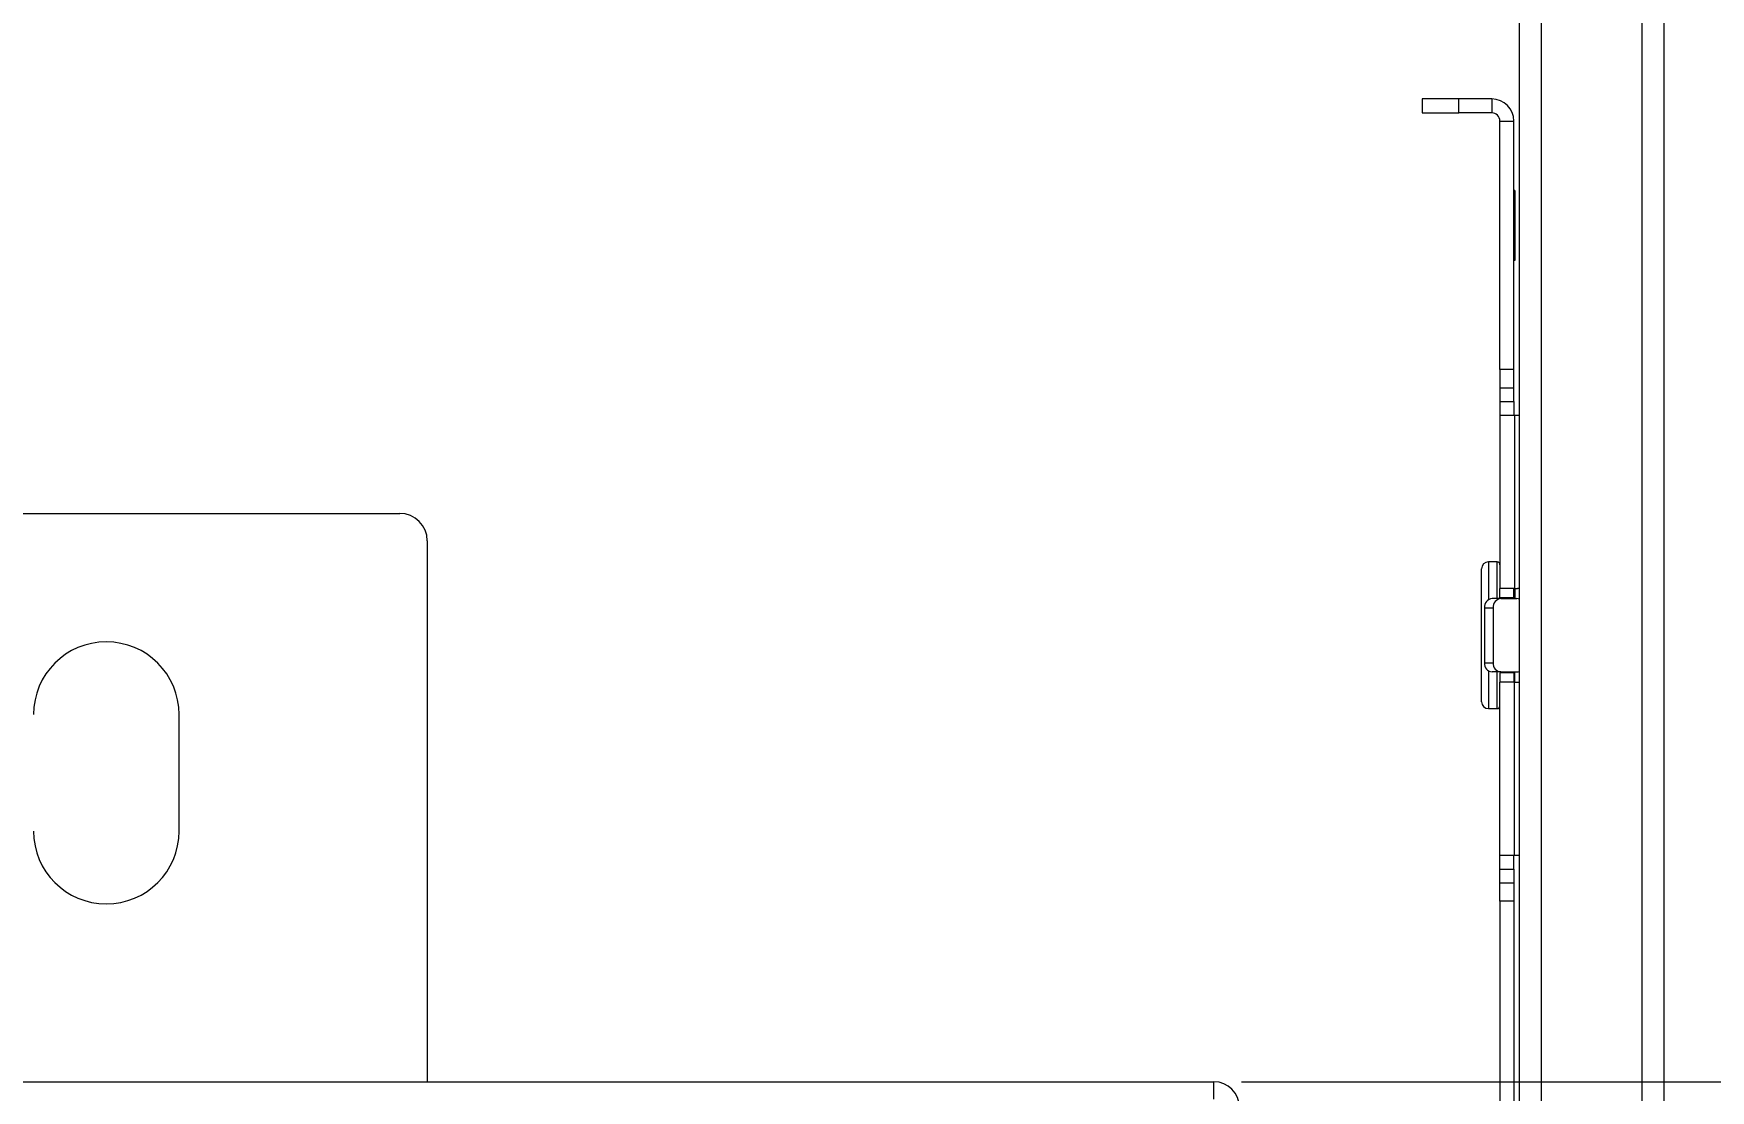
# Model space of a CAD drawing. Header units: inches. Extents: x 40138 to 76695, y -14500 to -5279.
# Drawn here: x 72373.5 to 72556.4, y -10691.9 to -10576.6 of the extents above; entities that cross this region are included whole.
import ezdxf

# ---------------------------------------------------------------- set-up
doc = ezdxf.new("R2010")
doc.units = ezdxf.units.IN
doc.header["$LTSCALE"] = 2
doc.header["$MEASUREMENT"] = 0
doc.header["$PDMODE"] = 35
doc.header["$PDSIZE"] = -1
doc.layers.add('M-ANNO-DIMS', color=7, linetype='Continuous', lineweight=13)
doc.layers.add('M-OBJECT-DETAILS', color=7, linetype='Continuous', lineweight=9)
doc.styles.get("Standard").update_dxf_attribs({"font": 'romans.shx', "width": 0.8})
doc.dimstyles.new('Details World Wide', dxfattribs={"dimscale": 4, "dimtxt": 4.5, "dimasz": 3.5, "dimexe": 0.75, "dimexo": 0.75, "dimgap": 0.75, "dimtad": 0, "dimtih": 1, "dimtoh": 1, "dimdec": 0, "dimzin": 4, "dimdsep": 46, "dimtxsty": 'Standard', "dimcen": 0, "dimclrd": 256, "dimclre": 256, "dimclrt": 256, "dimadec": 0, "dimazin": 1, "dimtfac": 1, "dimtdec": 0, "dimtmove": 0, "dimatfit": 3, "dimfxl": 1, "dimtolj": 1, "dimtzin": 0, "dimlwd": -1, "dimlwe": -1, "dimarcsym": 0})

# ---------------------------------------------------------------- blocks, each defined once
blk = doc.blocks.new('*D75')
at = {"layer": 'Defpoints', "color": 0, "transparency": 16777216}
for p in [(72502.23, -9859.96), (72502.23, -10690.94), (72626.75, -10690.94)]:
    blk.add_point(p, dxfattribs=at)
at = {"layer": 'M-OBJECT-DETAILS', "transparency": 16777216}
for p, q in [((72505.23, -9859.96), (72629.75, -9859.96)), ((72626.75, -9873.96), (72626.75, -10231.21)), ((72626.75, -10676.94), (72626.75, -10294.64)), ((72505.23, -10690.94), (72629.75, -10690.94))]:
    blk.add_line(p, q, dxfattribs=at)
for points in [[(72624.42, -9873.96), (72629.09, -9873.96), (72626.75, -9859.96)], [(72624.42, -10676.94), (72629.09, -10676.94), (72626.75, -10690.94)]]:
    blk.add_solid(points, dxfattribs=at)
at = {"layer": 'M-OBJECT-DETAILS', "transparency": 16777216, "insert": (72626.75, -10262.93), "char_height": 18, "attachment_point": 5}
blk.add_mtext('\\A1;831\\P [32.72]', dxfattribs=at)
blk = doc.blocks.new('*D76')
at = {"layer": 'Defpoints', "color": 0, "transparency": 16777216}
for p in [(72451.82, -9804.96), (72709.68, -9804.96), (72451.82, -10745.95)]:
    blk.add_point(p, dxfattribs=at)
at = {"layer": 'M-ANNO-DIMS', "transparency": 16777216}
for p, q in [((72454.82, -9804.96), (72712.68, -9804.96)), ((72709.68, -9818.96), (72709.68, -10347.13)), ((72709.68, -10731.95), (72709.68, -10494.56)), ((72454.82, -10745.95), (72712.68, -10745.95))]:
    blk.add_line(p, q, dxfattribs=at)
for points in [[(72707.35, -9818.96), (72712.01, -9818.96), (72709.68, -9804.96)], [(72707.35, -10731.95), (72712.01, -10731.95), (72709.68, -10745.95)]]:
    blk.add_solid(points, dxfattribs=at)
at = {"layer": 'M-ANNO-DIMS', "transparency": 16777216, "insert": (72709.68, -10420.84), "char_height": 18, "attachment_point": 5}
blk.add_mtext('\\A1;941\\P [37.05]\\PCASTER\\PCENTER TO\\PCENTER', dxfattribs=at)

msp = doc.modelspace()

# ---------------------------------------------------------------- linework, layer by layer
at = {"layer": 'M-OBJECT-DETAILS', "linetype": 'Continuous', "lineweight": 5}
for p, q in [((72548.912, -9791.7), (72548.912, -10759.2)), ((72551.32, -9791.7), (72551.32, -10759.2)), ((72535.551, -10719.648), (72535.551, -10289.95)), ((72537.959, -10719.648), (72537.959, -10289.95)), ((72524.947, -10583.743), (72524.947, -10585.262)), ((72528.947, -10583.743), (72524.947, -10583.743)), ((72524.947, -10585.262), (72528.947, -10585.262)), ((72528.947, -10585.262), (72528.947, -10583.743)), ((72532.539, -10583.743), (72528.947, -10583.743)), ((72532.539, -10585.262), (72528.947, -10585.262)), ((72532.539, -10583.743), (72532.539, -10585.262)), ((72533.428, -10586.151), (72534.947, -10586.151)), ((72533.428, -10613.243), (72533.428, -10586.151)), ((72534.947, -10613.243), (72534.947, -10586.151)), ((72535.041, -10593.743), (72534.947, -10593.743)), ((72535.041, -10593.743), (72535.041, -10594.886)), ((72535.041, -10594.886), (72534.947, -10594.886)), ((72535.041, -10594.886), (72535.041, -10600.22)), ((72535.041, -10600.22), (72534.947, -10600.22)), ((72535.041, -10601.363), (72534.947, -10601.363)), ((72535.041, -10600.22), (72535.041, -10601.363)), ((72534.947, -10613.243), (72533.428, -10613.243)), ((72533.428, -10613.243), (72533.428, -10615.243)), ((72534.947, -10615.243), (72534.947, -10613.243)), ((72533.428, -10615.243), (72534.947, -10615.243)), ((72533.428, -10615.243), (72533.428, -10616.743)), ((72534.947, -10616.743), (72534.947, -10615.243)), ((72533.428, -10616.743), (72534.947, -10616.743)), ((72533.428, -10616.743), (72533.428, -10618.243)), ((72533.428, -10618.243), (72535.013, -10618.243)), ((72533.428, -10618.243), (72533.428, -10637.143)), ((72534.947, -10616.743), (72534.947, -10618.243)), ((72535.013, -10618.243), (72535.013, -10637.143)), ((72535.013, -10618.243), (72535.551, -10618.243)), ((72533.128, -10634.243), (72532.178, -10634.243)), ((72532.178, -10634.243), (72532.178, -10638.369)), ((72533.128, -10638.243), (72533.128, -10634.243)), ((72531.428, -10649.493), (72531.428, -10634.993)), ((72533.548, -10638.243), (72532.6, -10638.243)), ((72535.013, -10637.143), (72533.428, -10637.143)), ((72533.428, -10638.143), (72533.428, -10637.143)), ((72534.947, -10638.143), (72533.428, -10638.143)), ((72533.548, -10638.243), (72535.26, -10638.243)), ((72534.947, -10638.143), (72534.947, -10637.143)), ((72534.947, -10638.143), (72534.947, -10638.243)), ((72535.013, -10637.143), (72535.351, -10637.143)), ((72535.074, -10637.143), (72535.074, -10638.243)), ((72535.551, -10637.147), (72535.351, -10637.143)), ((72531.734, -10639.243), (72532.682, -10639.243)), ((72531.734, -10639.243), (72531.734, -10645.243)), ((72532.682, -10639.243), (72532.682, -10645.243)), ((72531.734, -10645.243), (72532.682, -10645.243)), ((72532.178, -10646.116), (72532.178, -10650.243)), ((72533.548, -10646.243), (72532.6, -10646.243)), ((72533.128, -10650.243), (72533.128, -10646.243)), ((72534.947, -10646.343), (72533.428, -10646.343)), ((72533.428, -10646.343), (72533.428, -10647.343)), ((72535.013, -10647.343), (72533.428, -10647.343)), ((72533.428, -10666.243), (72533.428, -10647.343)), ((72533.548, -10646.243), (72535.26, -10646.243)), ((72534.947, -10646.243), (72534.947, -10646.343)), ((72534.947, -10646.343), (72534.947, -10647.343)), ((72535.013, -10666.243), (72535.013, -10647.343)), ((72535.013, -10647.343), (72535.351, -10647.343)), ((72535.074, -10647.343), (72535.074, -10646.243)), ((72535.351, -10647.343), (72535.551, -10647.339)), ((72532.178, -10650.243), (72533.128, -10650.243)), ((72533.428, -10666.243), (72535.013, -10666.243)), ((72533.428, -10667.743), (72533.428, -10666.243)), ((72534.947, -10667.743), (72534.947, -10666.243)), ((72535.013, -10666.243), (72535.551, -10666.243)), ((72533.428, -10667.743), (72534.947, -10667.743)), ((72533.428, -10669.243), (72533.428, -10667.743)), ((72533.428, -10669.243), (72534.947, -10669.243)), ((72533.428, -10671.243), (72533.428, -10669.243)), ((72534.947, -10667.743), (72534.947, -10669.243)), ((72534.947, -10669.243), (72534.947, -10671.243)), ((72533.428, -10671.243), (72533.428, -10698.335)), ((72534.947, -10671.243), (72533.428, -10671.243)), ((72534.947, -10671.243), (72534.947, -10698.335)), ((72001.806, -10690.943), (72502.234, -10690.943)), ((72502.234, -10692.84), (72502.234, -10690.943))]:
    msp.add_line(p, q, dxfattribs=at)
at = {"layer": 'M-OBJECT-DETAILS', "lineweight": 15}
for p, q in [((72349.446, -10628.943), (72413.446, -10628.943)), ((72416.446, -10631.943), (72416.446, -10690.943)), ((72389.383, -10663.603), (72389.383, -10650.898))]:
    msp.add_line(p, q, dxfattribs=at)
at = {"layer": 'M-OBJECT-DETAILS', "linetype": 'Continuous', "lineweight": 5}
for centre, radius, start, end in [((72532.539, -10586.151), 2.408, 0, 90), ((72532.539, -10586.151), 0.889, 0, 90), ((72532.178, -10634.993), 0.75, 90, 180), ((72533.128, -10634.543), 0.3, 0, 90), ((72532.672, -10639.18), 0.94, 94.40132, 183.81115), ((72533.621, -10639.18), 0.94, 94.40132, 183.81115), ((72535.258, -10639.008), 0.765, 67.50619, 89.892), ((72532.672, -10645.305), 0.94, 176.1881, 265.59944), ((72533.621, -10645.305), 0.94, 176.1881, 265.59944), ((72535.258, -10645.48), 0.763, 270.08607, 292.51575), ((72532.178, -10649.493), 0.75, 180, 270), ((72533.128, -10649.943), 0.3, 270, 0), ((72502.234, -10693.729), 2.786, 0, 90)]:
    msp.add_arc(centre, radius, start, end, dxfattribs=at)
at = {"layer": 'M-OBJECT-DETAILS', "lineweight": 15}
for centre, radius, start, end in [((72413.446, -10631.943), 3, 0, 90), ((72381.446, -10650.898), 7.937, 0, 180), ((72381.446, -10663.603), 7.937, 180, 0)]:
    msp.add_arc(centre, radius, start, end, dxfattribs=at)

# ---------------------------------------------------------------- dimensions: what is measured, and where the dimension line sits
at = {"layer": 'M-ANNO-DIMS'}
dim = msp.add_linear_dim(base=(72709.679, -9804.955), p1=(72451.82, -10745.945), p2=(72451.82, -9804.955), angle=90, text='<>\\PCASTER\\PCENTER TO\\PCENTER', dimstyle='Details World Wide', override={"dimpost": '\\X'}, dxfattribs=at)
dim.commit()
dim.dimension.update_dxf_attribs({"geometry": '*D76', "text_midpoint": (72709.679, -10420.844), "dimtype": 160})
at = {"layer": 'M-OBJECT-DETAILS'}
dim = msp.add_linear_dim(base=(72626.752, -10690.943), p1=(72502.234, -9859.957), p2=(72502.234, -10690.943), angle=90, dimstyle='Details World Wide', override={"dimpost": '\\X'}, dxfattribs=at)
dim.commit()
dim.dimension.update_dxf_attribs({"geometry": '*D75', "text_midpoint": (72626.752, -10262.928), "dimtype": 160})

doc.saveas('drawing.dxf')
